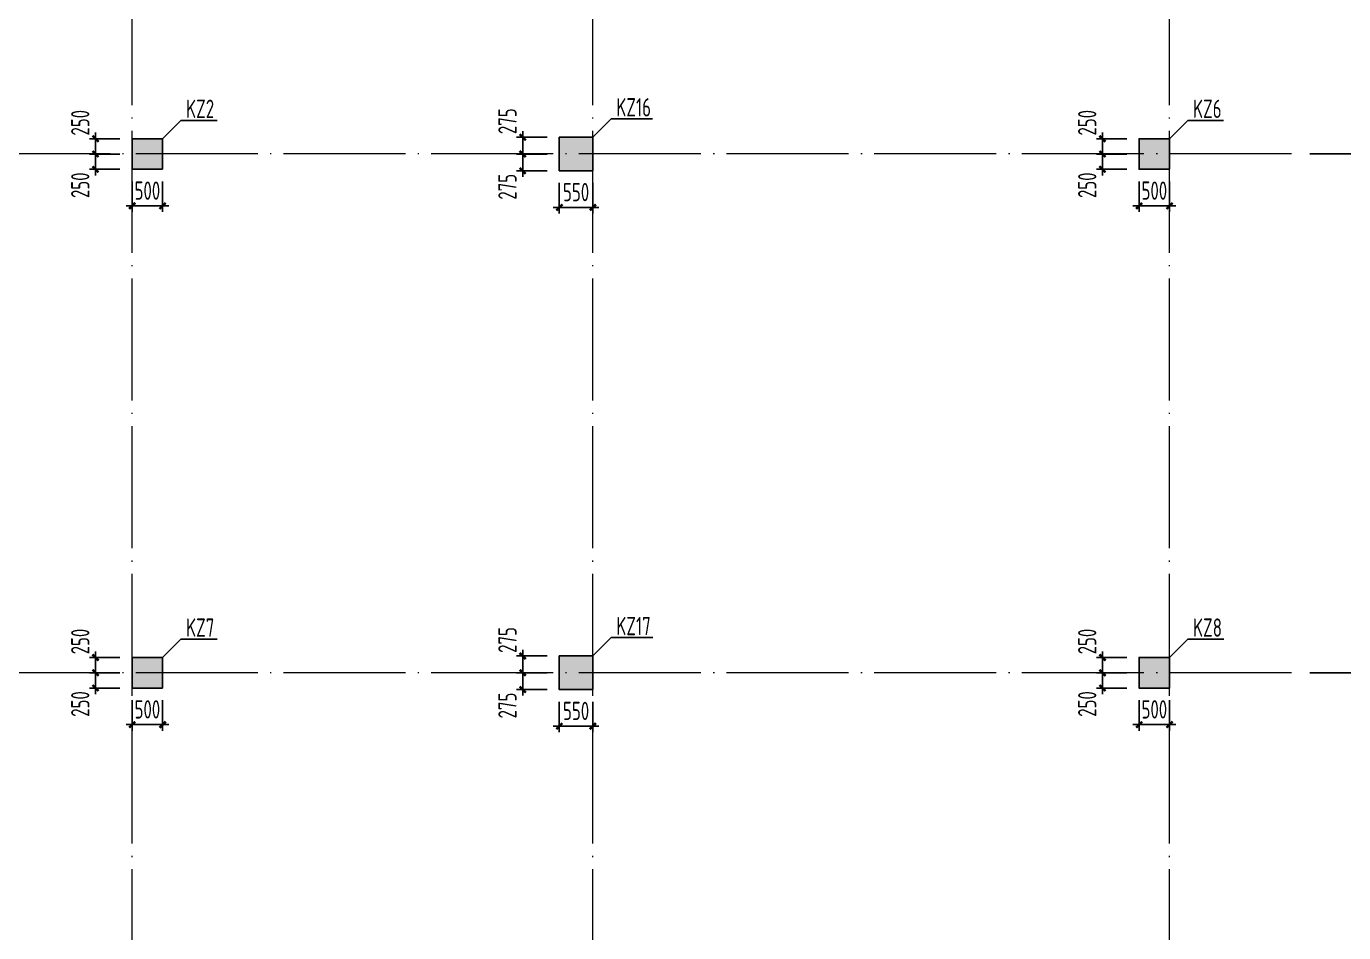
# Model space of a CAD drawing. Extents: x 3968514 to 5230306, y -516551 to -228246.
# Drawn here: x 4864855 to 4886440, y -329853 to -315003 of the extents above; entities that cross this region are included whole.
import ezdxf

# ---------------------------------------------------------------- set-up
doc = ezdxf.new("R2010")
doc.units = 0
doc.header["$LTSCALE"] = 1000
doc.header["$MEASUREMENT"] = 0
doc.linetypes.add('DOTE', pattern=[2.42, 2, -0.2, 0.02, -0.2])
for name, color, linetype, lineweight in [('AXIS', 3, 'Continuous', 15), ('COLU-DIM', 3, 'Continuous', 25), ('COLU-HATCH', 251, 'Continuous', 25), ('COLU-TEXT', 2, 'Continuous', 25), ('DOTE', 1, 'DOTE', 9)]:
    doc.layers.add(name, color=color, linetype=linetype, lineweight=lineweight)
doc.layers.add('COLU', color=7, linetype='Continuous')
doc.styles.add('_TCH_DIM_T3', font='SIMPLEX.shx', dxfattribs={"width": 0.7, "bigfont": 'GBCBIG.shx'})
doc.styles.add('FromPkpm', font='Tssdeng.shx', dxfattribs={"width": 0.7, "bigfont": 'hztxt.shx'})
doc.dimstyles.new('_TCH_ARCH&&100', dxfattribs={"dimtxt": 255, "dimasz": 100, "dimexe": 250, "dimexo": 300, "dimgap": 122.5, "dimtad": 1, "dimdec": 0, "dimzin": 0, "dimdsep": 46, "dimtxsty": '_TCH_DIM_T3', "dimblk": 'ARCHTICK', "dimcen": 0.09, "dimclrt": 7, "dimazin": 2, "dimtfac": 1, "dimtdec": 0, "dimtix": 1, "dimtmove": 2, "dimatfit": 3, "dimfxl": 150, "dimtolj": 1, "dimtzin": 0, "dimarcsym": 0})
doc.dimstyles.new('Pkpm_1', dxfattribs={"dimtxt": 250, "dimasz": 100, "dimexe": 100, "dimexo": 0.0625, "dimgap": 100, "dimtad": 1, "dimdec": 0, "dimrnd": 1, "dimzin": 0, "dimdsep": 46, "dimtxsty": 'FromPkpm', "dimblk1": 'ARCHTICK', "dimblk2": 'ARCHTICK', "dimsah": 1, "dimcen": 0.09, "dimdle": 100, "dimadec": 0, "dimazin": 0, "dimtfac": 1, "dimtdec": 0, "dimtix": 1, "dimtmove": 2, "dimatfit": 1, "dimfxl": 1, "dimtolj": 1, "dimtzin": 0, "dimarcsym": 0})

# ---------------------------------------------------------------- blocks, each defined once
blk = doc.blocks.new('_ArchTick')
at = {"color": 0, "linetype": 'ByBlock', "const_width": 0.4}
blk.add_lwpolyline([(-0.5, -0.5), (0.5, 0.5)], dxfattribs=at)
blk = doc.blocks.new('*D846')
at = {"layer": 'COLU-DIM', "color": 0, "lineweight": -2, "transparency": 16777216}
for p, q in [((4873588, -326070), (4873588, -326570)), ((4874138, -326070), (4874138, -326570)), ((4873588, -326470), (4873488, -326470)), ((4873588, -326470), (4874138, -326470)), ((4874138, -326470), (4874238, -326470))]:
    blk.add_line(p, q, dxfattribs=at)
at = {"layer": 'Defpoints', "color": 0, "transparency": 16777216}
for p in [(4873588, -325870), (4874138, -325870), (4874138, -326470)]:
    blk.add_point(p, dxfattribs=at)
at = {"layer": 'COLU-DIM', "color": 0, "lineweight": -2, "transparency": 16777216, "xscale": 100, "yscale": 100, "zscale": 100}
blk.add_blockref('_ArchTick', (4873588, -326470), dxfattribs=at)
at = {"layer": 'COLU-DIM', "color": 0, "lineweight": -2, "transparency": 16777216, "xscale": 100, "yscale": 100, "zscale": 100, "rotation": 180}
blk.add_blockref('_ArchTick', (4874138, -326470), dxfattribs=at)
at = {"layer": 'COLU-DIM', "color": 7, "transparency": 16777216, "insert": (4873863, -326220), "char_height": 300, "attachment_point": 5, "style": 'FromPkpm'}
blk.add_mtext('\\A1;550', dxfattribs=at)
blk = doc.blocks.new('*D844')
at = {"layer": 'COLU-DIM', "color": 0, "lineweight": -2, "transparency": 16777216}
for p, q in [((4872988, -325320), (4872988, -325220)), ((4873388, -325320), (4872888, -325320)), ((4872988, -325595), (4872988, -325320)), ((4873388, -325595), (4872888, -325595)), ((4872988, -325595), (4872988, -325695))]:
    blk.add_line(p, q, dxfattribs=at)
at = {"layer": 'Defpoints', "color": 0, "transparency": 16777216}
for p in [(4872988, -325320), (4873588, -325320), (4873588, -325595)]:
    blk.add_point(p, dxfattribs=at)
at = {"layer": 'COLU-DIM', "color": 0, "lineweight": -2, "transparency": 16777216, "xscale": 100, "yscale": 100, "zscale": 100}
for p, rotation in [((4872988, -325320), 270), ((4872988, -325595), 90)]:
    blk.add_blockref('_ArchTick', p, dxfattribs=dict(at, rotation=rotation))
at = {"layer": 'COLU-DIM', "color": 7, "transparency": 16777216, "insert": (4872738, -325058), "char_height": 300, "attachment_point": 5, "rotation": 90, "style": 'FromPkpm'}
blk.add_mtext('\\A1;275', dxfattribs=at)
blk = doc.blocks.new('*D843')
at = {"layer": 'COLU-DIM', "color": 0, "lineweight": -2, "transparency": 16777216}
for p, q in [((4872988, -325595), (4872988, -325495)), ((4873388, -325595), (4872888, -325595)), ((4872988, -325870), (4872988, -325595)), ((4873388, -325870), (4872888, -325870)), ((4872988, -325870), (4872988, -325970))]:
    blk.add_line(p, q, dxfattribs=at)
at = {"layer": 'Defpoints', "color": 0, "transparency": 16777216}
for p in [(4872988, -325595), (4873588, -325595), (4873588, -325870)]:
    blk.add_point(p, dxfattribs=at)
at = {"layer": 'COLU-DIM', "color": 0, "lineweight": -2, "transparency": 16777216, "xscale": 100, "yscale": 100, "zscale": 100}
for p, rotation in [((4872988, -325595), 270), ((4872988, -325870), 90)]:
    blk.add_blockref('_ArchTick', p, dxfattribs=dict(at, rotation=rotation))
at = {"layer": 'COLU-DIM', "color": 7, "transparency": 16777216, "insert": (4872738, -326132), "char_height": 300, "attachment_point": 5, "rotation": 90, "style": 'FromPkpm'}
blk.add_mtext('\\A1;275', dxfattribs=at)
blk = doc.blocks.new('*D840')
at = {"layer": 'COLU-DIM', "color": 0, "lineweight": -2, "transparency": 16777216}
for p, q in [((4872988, -317095), (4872988, -316995)), ((4873388, -317095), (4872888, -317095)), ((4872988, -317370), (4872988, -317095)), ((4873388, -317370), (4872888, -317370)), ((4872988, -317370), (4872988, -317470))]:
    blk.add_line(p, q, dxfattribs=at)
at = {"layer": 'Defpoints', "color": 0, "transparency": 16777216}
for p in [(4872988, -317095), (4873588, -317095), (4873588, -317370)]:
    blk.add_point(p, dxfattribs=at)
at = {"layer": 'COLU-DIM', "color": 0, "lineweight": -2, "transparency": 16777216, "xscale": 100, "yscale": 100, "zscale": 100}
for p, rotation in [((4872988, -317095), 270), ((4872988, -317370), 90)]:
    blk.add_blockref('_ArchTick', p, dxfattribs=dict(at, rotation=rotation))
at = {"layer": 'COLU-DIM', "color": 7, "transparency": 16777216, "insert": (4872738, -317632), "char_height": 300, "attachment_point": 5, "rotation": 90, "style": 'FromPkpm'}
blk.add_mtext('\\A1;275', dxfattribs=at)
blk = doc.blocks.new('*D839')
at = {"layer": 'COLU-DIM', "color": 0, "lineweight": -2, "transparency": 16777216}
for p, q in [((4873388, -316820), (4872888, -316820)), ((4872988, -316820), (4872988, -316720)), ((4872988, -317095), (4872988, -316820)), ((4873388, -317095), (4872888, -317095)), ((4872988, -317095), (4872988, -317195))]:
    blk.add_line(p, q, dxfattribs=at)
at = {"layer": 'Defpoints', "color": 0, "transparency": 16777216}
for p in [(4872988, -316820), (4873588, -316820), (4873588, -317095)]:
    blk.add_point(p, dxfattribs=at)
at = {"layer": 'COLU-DIM', "color": 0, "lineweight": -2, "transparency": 16777216, "xscale": 100, "yscale": 100, "zscale": 100}
for p, rotation in [((4872988, -316820), 270), ((4872988, -317095), 90)]:
    blk.add_blockref('_ArchTick', p, dxfattribs=dict(at, rotation=rotation))
at = {"layer": 'COLU-DIM', "color": 7, "transparency": 16777216, "insert": (4872738, -316558), "char_height": 300, "attachment_point": 5, "rotation": 90, "style": 'FromPkpm'}
blk.add_mtext('\\A1;275', dxfattribs=at)
blk = doc.blocks.new('*D838')
at = {"layer": 'COLU-DIM', "color": 0, "lineweight": -2, "transparency": 16777216}
for p, q in [((4873588, -317570), (4873588, -318070)), ((4874138, -317570), (4874138, -318070)), ((4873588, -317970), (4873488, -317970)), ((4873588, -317970), (4874138, -317970)), ((4874138, -317970), (4874238, -317970))]:
    blk.add_line(p, q, dxfattribs=at)
at = {"layer": 'Defpoints', "color": 0, "transparency": 16777216}
for p in [(4873588, -317370), (4874138, -317370), (4874138, -317970)]:
    blk.add_point(p, dxfattribs=at)
at = {"layer": 'COLU-DIM', "color": 0, "lineweight": -2, "transparency": 16777216, "xscale": 100, "yscale": 100, "zscale": 100}
blk.add_blockref('_ArchTick', (4873588, -317970), dxfattribs=at)
at = {"layer": 'COLU-DIM', "color": 0, "lineweight": -2, "transparency": 16777216, "xscale": 100, "yscale": 100, "zscale": 100, "rotation": 180}
blk.add_blockref('_ArchTick', (4874138, -317970), dxfattribs=at)
at = {"layer": 'COLU-DIM', "color": 7, "transparency": 16777216, "insert": (4873863, -317720), "char_height": 300, "attachment_point": 5, "style": 'FromPkpm'}
blk.add_mtext('\\A1;550', dxfattribs=at)
blk = doc.blocks.new('*D576')
at = {"layer": 'COLU-DIM', "color": 0, "lineweight": -2, "transparency": 16777216}
for p, q in [((4866588, -317545), (4866588, -318045)), ((4867088, -317545), (4867088, -318045)), ((4866588, -317945), (4866488, -317945)), ((4866588, -317945), (4867088, -317945)), ((4867088, -317945), (4867188, -317945))]:
    blk.add_line(p, q, dxfattribs=at)
at = {"layer": 'Defpoints', "color": 0, "transparency": 16777216}
for p in [(4866588, -317345), (4867088, -317345), (4867088, -317945)]:
    blk.add_point(p, dxfattribs=at)
at = {"layer": 'COLU-DIM', "color": 0, "lineweight": -2, "transparency": 16777216, "xscale": 100, "yscale": 100, "zscale": 100}
blk.add_blockref('_ArchTick', (4866588, -317945), dxfattribs=at)
at = {"layer": 'COLU-DIM', "color": 0, "lineweight": -2, "transparency": 16777216, "xscale": 100, "yscale": 100, "zscale": 100, "rotation": 180}
blk.add_blockref('_ArchTick', (4867088, -317945), dxfattribs=at)
at = {"layer": 'COLU-DIM', "color": 7, "transparency": 16777216, "insert": (4866838, -317695), "char_height": 300, "attachment_point": 5, "style": 'FromPkpm'}
blk.add_mtext('\\A1;500', dxfattribs=at)
blk = doc.blocks.new('*D574')
at = {"layer": 'COLU-DIM', "color": 0, "lineweight": -2, "transparency": 16777216}
for p, q in [((4883088, -326045), (4883088, -326545)), ((4883588, -326045), (4883588, -326545)), ((4883088, -326445), (4882988, -326445)), ((4883088, -326445), (4883588, -326445)), ((4883588, -326445), (4883688, -326445))]:
    blk.add_line(p, q, dxfattribs=at)
at = {"layer": 'Defpoints', "color": 0, "transparency": 16777216}
for p in [(4883088, -325845), (4883588, -325845), (4883588, -326445)]:
    blk.add_point(p, dxfattribs=at)
at = {"layer": 'COLU-DIM', "color": 0, "lineweight": -2, "transparency": 16777216, "xscale": 100, "yscale": 100, "zscale": 100}
blk.add_blockref('_ArchTick', (4883088, -326445), dxfattribs=at)
at = {"layer": 'COLU-DIM', "color": 0, "lineweight": -2, "transparency": 16777216, "xscale": 100, "yscale": 100, "zscale": 100, "rotation": 180}
blk.add_blockref('_ArchTick', (4883588, -326445), dxfattribs=at)
at = {"layer": 'COLU-DIM', "color": 7, "transparency": 16777216, "insert": (4883338, -326195), "char_height": 300, "attachment_point": 5, "style": 'FromPkpm'}
blk.add_mtext('\\A1;500', dxfattribs=at)
blk = doc.blocks.new('*D571')
at = {"layer": 'COLU-DIM', "color": 0, "lineweight": -2, "transparency": 16777216}
for p, q in [((4882488, -325595), (4882488, -325495)), ((4882888, -325595), (4882388, -325595)), ((4882488, -325845), (4882488, -325595)), ((4882888, -325845), (4882388, -325845)), ((4882488, -325845), (4882488, -325945))]:
    blk.add_line(p, q, dxfattribs=at)
at = {"layer": 'Defpoints', "color": 0, "transparency": 16777216}
for p in [(4882488, -325595), (4883088, -325595), (4883088, -325845)]:
    blk.add_point(p, dxfattribs=at)
at = {"layer": 'COLU-DIM', "color": 0, "lineweight": -2, "transparency": 16777216, "xscale": 100, "yscale": 100, "zscale": 100}
for p, rotation in [((4882488, -325595), 270), ((4882488, -325845), 90)]:
    blk.add_blockref('_ArchTick', p, dxfattribs=dict(at, rotation=rotation))
at = {"layer": 'COLU-DIM', "color": 7, "transparency": 16777216, "insert": (4882238, -326107), "char_height": 300, "attachment_point": 5, "rotation": 90, "style": 'FromPkpm'}
blk.add_mtext('\\A1;250', dxfattribs=at)
blk = doc.blocks.new('*D569')
at = {"layer": 'COLU-DIM', "color": 0, "lineweight": -2, "transparency": 16777216}
for p, q in [((4882888, -316845), (4882388, -316845)), ((4882488, -316845), (4882488, -316745)), ((4882488, -317095), (4882488, -316845)), ((4882888, -317095), (4882388, -317095)), ((4882488, -317095), (4882488, -317195))]:
    blk.add_line(p, q, dxfattribs=at)
at = {"layer": 'Defpoints', "color": 0, "transparency": 16777216}
for p in [(4882488, -316845), (4883088, -316845), (4883088, -317095)]:
    blk.add_point(p, dxfattribs=at)
at = {"layer": 'COLU-DIM', "color": 0, "lineweight": -2, "transparency": 16777216, "xscale": 100, "yscale": 100, "zscale": 100}
for p, rotation in [((4882488, -316845), 270), ((4882488, -317095), 90)]:
    blk.add_blockref('_ArchTick', p, dxfattribs=dict(at, rotation=rotation))
at = {"layer": 'COLU-DIM', "color": 7, "transparency": 16777216, "insert": (4882238, -316583), "char_height": 300, "attachment_point": 5, "rotation": 90, "style": 'FromPkpm'}
blk.add_mtext('\\A1;250', dxfattribs=at)
blk = doc.blocks.new('*D567')
at = {"layer": 'COLU-DIM', "color": 0, "lineweight": -2, "transparency": 16777216}
for p, q in [((4865988, -325595), (4865988, -325495)), ((4866388, -325595), (4865888, -325595)), ((4865988, -325845), (4865988, -325595)), ((4866388, -325845), (4865888, -325845)), ((4865988, -325845), (4865988, -325945))]:
    blk.add_line(p, q, dxfattribs=at)
at = {"layer": 'Defpoints', "color": 0, "transparency": 16777216}
for p in [(4865988, -325595), (4866588, -325595), (4866588, -325845)]:
    blk.add_point(p, dxfattribs=at)
at = {"layer": 'COLU-DIM', "color": 0, "lineweight": -2, "transparency": 16777216, "xscale": 100, "yscale": 100, "zscale": 100}
for p, rotation in [((4865988, -325595), 270), ((4865988, -325845), 90)]:
    blk.add_blockref('_ArchTick', p, dxfattribs=dict(at, rotation=rotation))
at = {"layer": 'COLU-DIM', "color": 7, "transparency": 16777216, "insert": (4865738, -326107), "char_height": 300, "attachment_point": 5, "rotation": 90, "style": 'FromPkpm'}
blk.add_mtext('\\A1;250', dxfattribs=at)
blk = doc.blocks.new('*D565')
at = {"layer": 'COLU-DIM', "color": 0, "lineweight": -2, "transparency": 16777216}
for p, q in [((4866388, -316845), (4865888, -316845)), ((4865988, -316845), (4865988, -316745)), ((4865988, -317095), (4865988, -316845)), ((4866388, -317095), (4865888, -317095)), ((4865988, -317095), (4865988, -317195))]:
    blk.add_line(p, q, dxfattribs=at)
at = {"layer": 'Defpoints', "color": 0, "transparency": 16777216}
for p in [(4865988, -316845), (4866588, -316845), (4866588, -317095)]:
    blk.add_point(p, dxfattribs=at)
at = {"layer": 'COLU-DIM', "color": 0, "lineweight": -2, "transparency": 16777216, "xscale": 100, "yscale": 100, "zscale": 100}
for p, rotation in [((4865988, -316845), 270), ((4865988, -317095), 90)]:
    blk.add_blockref('_ArchTick', p, dxfattribs=dict(at, rotation=rotation))
at = {"layer": 'COLU-DIM', "color": 7, "transparency": 16777216, "insert": (4865738, -316583), "char_height": 300, "attachment_point": 5, "rotation": 90, "style": 'FromPkpm'}
blk.add_mtext('\\A1;250', dxfattribs=at)
blk = doc.blocks.new('*D564')
at = {"layer": 'COLU-DIM', "color": 0, "lineweight": -2, "transparency": 16777216}
for p, q in [((4865988, -317095), (4865988, -316995)), ((4866388, -317095), (4865888, -317095)), ((4865988, -317345), (4865988, -317095)), ((4866388, -317345), (4865888, -317345)), ((4865988, -317345), (4865988, -317445))]:
    blk.add_line(p, q, dxfattribs=at)
at = {"layer": 'Defpoints', "color": 0, "transparency": 16777216}
for p in [(4865988, -317095), (4866588, -317095), (4866588, -317345)]:
    blk.add_point(p, dxfattribs=at)
at = {"layer": 'COLU-DIM', "color": 0, "lineweight": -2, "transparency": 16777216, "xscale": 100, "yscale": 100, "zscale": 100}
for p, rotation in [((4865988, -317095), 270), ((4865988, -317345), 90)]:
    blk.add_blockref('_ArchTick', p, dxfattribs=dict(at, rotation=rotation))
at = {"layer": 'COLU-DIM', "color": 7, "transparency": 16777216, "insert": (4865738, -317607), "char_height": 300, "attachment_point": 5, "rotation": 90, "style": 'FromPkpm'}
blk.add_mtext('\\A1;250', dxfattribs=at)
blk = doc.blocks.new('*D561')
at = {"layer": 'COLU-DIM', "color": 0, "lineweight": -2, "transparency": 16777216}
for p, q in [((4882488, -317095), (4882488, -316995)), ((4882888, -317095), (4882388, -317095)), ((4882488, -317345), (4882488, -317095)), ((4882888, -317345), (4882388, -317345)), ((4882488, -317345), (4882488, -317445))]:
    blk.add_line(p, q, dxfattribs=at)
at = {"layer": 'Defpoints', "color": 0, "transparency": 16777216}
for p in [(4882488, -317095), (4883088, -317095), (4883088, -317345)]:
    blk.add_point(p, dxfattribs=at)
at = {"layer": 'COLU-DIM', "color": 0, "lineweight": -2, "transparency": 16777216, "xscale": 100, "yscale": 100, "zscale": 100}
for p, rotation in [((4882488, -317095), 270), ((4882488, -317345), 90)]:
    blk.add_blockref('_ArchTick', p, dxfattribs=dict(at, rotation=rotation))
at = {"layer": 'COLU-DIM', "color": 7, "transparency": 16777216, "insert": (4882238, -317607), "char_height": 300, "attachment_point": 5, "rotation": 90, "style": 'FromPkpm'}
blk.add_mtext('\\A1;250', dxfattribs=at)
blk = doc.blocks.new('*D560')
at = {"layer": 'COLU-DIM', "color": 0, "lineweight": -2, "transparency": 16777216}
for p, q in [((4882488, -325345), (4882488, -325245)), ((4882888, -325345), (4882388, -325345)), ((4882488, -325595), (4882488, -325345)), ((4882888, -325595), (4882388, -325595)), ((4882488, -325595), (4882488, -325695))]:
    blk.add_line(p, q, dxfattribs=at)
at = {"layer": 'Defpoints', "color": 0, "transparency": 16777216}
for p in [(4882488, -325345), (4883088, -325345), (4883088, -325595)]:
    blk.add_point(p, dxfattribs=at)
at = {"layer": 'COLU-DIM', "color": 0, "lineweight": -2, "transparency": 16777216, "xscale": 100, "yscale": 100, "zscale": 100}
for p, rotation in [((4882488, -325345), 270), ((4882488, -325595), 90)]:
    blk.add_blockref('_ArchTick', p, dxfattribs=dict(at, rotation=rotation))
at = {"layer": 'COLU-DIM', "color": 7, "transparency": 16777216, "insert": (4882238, -325083), "char_height": 300, "attachment_point": 5, "rotation": 90, "style": 'FromPkpm'}
blk.add_mtext('\\A1;250', dxfattribs=at)
blk = doc.blocks.new('*D559')
at = {"layer": 'COLU-DIM', "color": 0, "lineweight": -2, "transparency": 16777216}
for p, q in [((4865988, -325345), (4865988, -325245)), ((4866388, -325345), (4865888, -325345)), ((4865988, -325595), (4865988, -325345)), ((4866388, -325595), (4865888, -325595)), ((4865988, -325595), (4865988, -325695))]:
    blk.add_line(p, q, dxfattribs=at)
at = {"layer": 'Defpoints', "color": 0, "transparency": 16777216}
for p in [(4865988, -325345), (4866588, -325345), (4866588, -325595)]:
    blk.add_point(p, dxfattribs=at)
at = {"layer": 'COLU-DIM', "color": 0, "lineweight": -2, "transparency": 16777216, "xscale": 100, "yscale": 100, "zscale": 100}
for p, rotation in [((4865988, -325345), 270), ((4865988, -325595), 90)]:
    blk.add_blockref('_ArchTick', p, dxfattribs=dict(at, rotation=rotation))
at = {"layer": 'COLU-DIM', "color": 7, "transparency": 16777216, "insert": (4865738, -325083), "char_height": 300, "attachment_point": 5, "rotation": 90, "style": 'FromPkpm'}
blk.add_mtext('\\A1;250', dxfattribs=at)
blk = doc.blocks.new('*D556')
at = {"layer": 'COLU-DIM', "color": 0, "lineweight": -2, "transparency": 16777216}
for p, q in [((4866588, -326045), (4866588, -326545)), ((4867088, -326045), (4867088, -326545)), ((4866588, -326445), (4866488, -326445)), ((4866588, -326445), (4867088, -326445)), ((4867088, -326445), (4867188, -326445))]:
    blk.add_line(p, q, dxfattribs=at)
at = {"layer": 'Defpoints', "color": 0, "transparency": 16777216}
for p in [(4866588, -325845), (4867088, -325845), (4867088, -326445)]:
    blk.add_point(p, dxfattribs=at)
at = {"layer": 'COLU-DIM', "color": 0, "lineweight": -2, "transparency": 16777216, "xscale": 100, "yscale": 100, "zscale": 100}
blk.add_blockref('_ArchTick', (4866588, -326445), dxfattribs=at)
at = {"layer": 'COLU-DIM', "color": 0, "lineweight": -2, "transparency": 16777216, "xscale": 100, "yscale": 100, "zscale": 100, "rotation": 180}
blk.add_blockref('_ArchTick', (4867088, -326445), dxfattribs=at)
at = {"layer": 'COLU-DIM', "color": 7, "transparency": 16777216, "insert": (4866838, -326195), "char_height": 300, "attachment_point": 5, "style": 'FromPkpm'}
blk.add_mtext('\\A1;500', dxfattribs=at)
blk = doc.blocks.new('*D555')
at = {"layer": 'COLU-DIM', "color": 0, "lineweight": -2, "transparency": 16777216}
for p, q in [((4883088, -317545), (4883088, -318045)), ((4883588, -317545), (4883588, -318045)), ((4883088, -317945), (4882988, -317945)), ((4883088, -317945), (4883588, -317945)), ((4883588, -317945), (4883688, -317945))]:
    blk.add_line(p, q, dxfattribs=at)
at = {"layer": 'Defpoints', "color": 0, "transparency": 16777216}
for p in [(4883088, -317345), (4883588, -317345), (4883588, -317945)]:
    blk.add_point(p, dxfattribs=at)
at = {"layer": 'COLU-DIM', "color": 0, "lineweight": -2, "transparency": 16777216, "xscale": 100, "yscale": 100, "zscale": 100}
blk.add_blockref('_ArchTick', (4883088, -317945), dxfattribs=at)
at = {"layer": 'COLU-DIM', "color": 0, "lineweight": -2, "transparency": 16777216, "xscale": 100, "yscale": 100, "zscale": 100, "rotation": 180}
blk.add_blockref('_ArchTick', (4883588, -317945), dxfattribs=at)
at = {"layer": 'COLU-DIM', "color": 7, "transparency": 16777216, "insert": (4883338, -317695), "char_height": 300, "attachment_point": 5, "style": 'FromPkpm'}
blk.add_mtext('\\A1;500', dxfattribs=at)
blk = doc.blocks.new('*D1350')
at = {"layer": 'AXIS', "color": 0, "lineweight": -2, "transparency": 16777216}
for p, q in [((19300, -17000), (21750, -17000)), ((21500, -25500), (21500, -17000)), ((19300, -25500), (21750, -25500))]:
    blk.add_line(p, q, dxfattribs=at)
at = {"layer": 'Defpoints', "color": 0, "transparency": 16777216}
for p in [(19000, -17000), (21500, -17000), (19000, -25500)]:
    blk.add_point(p, dxfattribs=at)
at = {"layer": 'AXIS', "color": 0, "lineweight": -2, "transparency": 16777216, "xscale": 100, "yscale": 100, "zscale": 100}
for p, rotation in [((21500, -17000), 90), ((21500, -25500), 270)]:
    blk.add_blockref('_ArchTick', p, dxfattribs=dict(at, rotation=rotation))
at = {"layer": 'AXIS', "color": 7, "transparency": 16777216, "insert": (21250, -21250), "char_height": 255, "attachment_point": 5, "rotation": 90, "style": '_TCH_DIM_T3'}
blk.add_mtext('\\A1;8500', dxfattribs=at)
blk = doc.blocks.new('*D1351')
at = {"layer": 'AXIS', "color": 0, "lineweight": -2, "transparency": 16777216}
for p, q in [((19300, -8500), (21750, -8500)), ((21500, -17000), (21500, -8500)), ((19300, -17000), (21750, -17000))]:
    blk.add_line(p, q, dxfattribs=at)
at = {"layer": 'Defpoints', "color": 0, "transparency": 16777216}
for p in [(19000, -8500), (21500, -8500), (19000, -17000)]:
    blk.add_point(p, dxfattribs=at)
at = {"layer": 'AXIS', "color": 0, "lineweight": -2, "transparency": 16777216, "xscale": 100, "yscale": 100, "zscale": 100}
for p, rotation in [((21500, -8500), 90), ((21500, -17000), 270)]:
    blk.add_blockref('_ArchTick', p, dxfattribs=dict(at, rotation=rotation))
at = {"layer": 'AXIS', "color": 7, "transparency": 16777216, "insert": (21250, -12750), "char_height": 255, "attachment_point": 5, "rotation": 90, "style": '_TCH_DIM_T3'}
blk.add_mtext('\\A1;8500', dxfattribs=at)
blk = doc.blocks.new('*D1352')
at = {"layer": 'AXIS', "color": 0, "lineweight": -2, "transparency": 16777216}
for p, q in [((19300, 0), (21750, 0)), ((21500, -8500), (21500, 0)), ((19300, -8500), (21750, -8500))]:
    blk.add_line(p, q, dxfattribs=at)
at = {"layer": 'Defpoints', "color": 0, "transparency": 16777216}
for p in [(19000, 0), (21500, 0), (19000, -8500)]:
    blk.add_point(p, dxfattribs=at)
at = {"layer": 'AXIS', "color": 0, "lineweight": -2, "transparency": 16777216, "xscale": 100, "yscale": 100, "zscale": 100}
for p, rotation in [((21500, 0), 90), ((21500, -8500), 270)]:
    blk.add_blockref('_ArchTick', p, dxfattribs=dict(at, rotation=rotation))
at = {"layer": 'AXIS', "color": 7, "transparency": 16777216, "insert": (21250, -4250), "char_height": 255, "attachment_point": 5, "rotation": 90, "style": '_TCH_DIM_T3'}
blk.add_mtext('\\A1;8500', dxfattribs=at)
blk = doc.blocks.new('A$Cbcbeac01')
at = {"layer": 'AXIS'}
for p, q in [((19300, -8500), (23300, -8500)), ((19300, -17000), (23300, -17000))]:
    blk.add_line(p, q, dxfattribs=at)
at = {"layer": 'DOTE'}
for p, q in [((0, -44000), (0, 2000)), ((7550, -44000), (7550, 2000)), ((17000, -44000), (17000, 2000)), ((19000, -8500), (-2000, -8500)), ((19000, -17000), (-2000, -17000))]:
    blk.add_line(p, q, dxfattribs=at)
at = {"layer": 'AXIS'}
for p1, p2, picture, middle in [((19000, -8500), (19000, 0), '*D1352', (21250, -4250)), ((19000, -17000), (19000, -8500), '*D1351', (21250, -12750)), ((19000, -25500), (19000, -17000), '*D1350', (21250, -21250))]:
    dim = blk.add_aligned_dim(p1=p1, p2=p2, distance=-2500, dimstyle='_TCH_ARCH&&100', dxfattribs=at)
    dim.commit()
    dim.dimension.update_dxf_attribs({"geometry": picture, "text_midpoint": middle})

msp = doc.modelspace()

# ---------------------------------------------------------------- hatches: boundary and pattern name
at = {"layer": 'COLU-HATCH', "transparency": 33554687}
for points in [[(4867088.07657, -317344.70408), (4867088.07657, -316844.70408), (4866588.07657, -316844.70408), (4866588.07657, -317344.70408)], [(4874138.07657, -317369.70505), (4874138.07657, -316819.70505), (4873588.07657, -316819.70505), (4873588.07657, -317369.70505)], [(4883588.07657, -317344.70408), (4883588.07657, -316844.70408), (4883088.07657, -316844.70408), (4883088.07657, -317344.70408)], [(4867088.07657, -325844.70408), (4867088.07657, -325344.70408), (4866588.07657, -325344.70408), (4866588.07657, -325844.70408)], [(4874138.07657, -325869.70505), (4874138.07657, -325319.70505), (4873588.07657, -325319.70505), (4873588.07657, -325869.70505)], [(4883588.07657, -325844.70408), (4883588.07657, -325344.70408), (4883088.07657, -325344.70408), (4883088.07657, -325844.70408)]]:
    msp.add_hatch(color=256, dxfattribs=at).paths.add_polyline_path(points, flags=0)

# ---------------------------------------------------------------- linework, layer by layer
at = {"layer": 'COLU', "elevation": -0.30417}
for points in [[(4867088.07657, -317344.70408), (4867088.07657, -316844.70408), (4866588.07657, -316844.70408), (4866588.07657, -317344.70408)], [(4874138.07657, -317369.70505), (4874138.07657, -316819.70505), (4873588.07657, -316819.70505), (4873588.07657, -317369.70505)], [(4883588.07657, -317344.70408), (4883588.07657, -316844.70408), (4883088.07657, -316844.70408), (4883088.07657, -317344.70408)], [(4867088.07657, -325844.70408), (4867088.07657, -325344.70408), (4866588.07657, -325344.70408), (4866588.07657, -325844.70408)], [(4874138.07657, -325869.70505), (4874138.07657, -325319.70505), (4873588.07657, -325319.70505), (4873588.07657, -325869.70505)], [(4883588.07657, -325844.70408), (4883588.07657, -325344.70408), (4883088.07657, -325344.70408), (4883088.07657, -325844.70408)]]:
    msp.add_lwpolyline(points, close=True, dxfattribs=at)
at = {"layer": 'COLU-TEXT'}
for p, q in [((4867088.07657, -316844.70408, -0.30417), (4867388.07657, -316544.70408, -0.30417)), ((4867388.07657, -316544.70408, -0.30417), (4867979.27579, -316544.70408, -0.30417)), ((4874138.07657, -316819.70505, -0.30417), (4874438.07657, -316519.70505, -0.30417)), ((4874438.07657, -316519.70505, -0.30417), (4875114.85196, -316519.70505, -0.30417)), ((4883588.07657, -316844.70408, -0.30417), (4883888.07657, -316544.70408, -0.30417)), ((4883888.07657, -316544.70408, -0.30417), (4884471.40079, -316544.70408, -0.30417)), ((4867088.07657, -325344.70408, -0.30417), (4867388.07657, -325044.70408, -0.30417)), ((4867388.07657, -325044.70408, -0.30417), (4867979.27579, -325044.70408, -0.30417)), ((4874138.07657, -325319.70505, -0.30417), (4874438.07657, -325019.70505, -0.30417)), ((4874438.07657, -325019.70505, -0.30417), (4875122.72696, -325019.70505, -0.30417)), ((4883588.07657, -325344.70408, -0.30417), (4883888.07657, -325044.70408, -0.30417)), ((4883888.07657, -325044.70408, -0.30417), (4884479.27579, -325044.70408, -0.30417))]:
    msp.add_line(p, q, dxfattribs=at)

# ---------------------------------------------------------------- block references
msp.add_blockref('A$Cbcbeac01', (4866588.07657, -308594.70505, -0.30417))

# ---------------------------------------------------------------- texts
at = {"layer": 'COLU-TEXT', "style": 'FromPkpm', "width": 0.7}
for s, p in [('KZ2', (4867471.07657, -316504.70408, -0.30417)), ('KZ16', (4874521.07657, -316479.70505, -0.30417)), ('KZ6', (4883971.07657, -316504.70408, -0.30417)), ('KZ7', (4867471.07657, -325004.70408, -0.30417)), ('KZ17', (4874521.07657, -324979.70505, -0.30417)), ('KZ8', (4883971.07657, -325004.70408, -0.30417))]:
    msp.add_text(s, height=300, dxfattribs=at).set_placement(p)

# ---------------------------------------------------------------- dimensions: what is measured, and where the dimension line sits
at = {"layer": 'COLU-DIM'}
for base, p1, p2, picture, middle in [((4872988.07657, -316819.70505, -0.30417), (4873588.07657, -317094.70505, -0.30417), (4873588.07657, -316819.70505, -0.30417), '*D839', (4872738.07657, -316557.70505, -0.30417)), ((4865988.07657, -316844.70408, -0.30417), (4866588.07657, -317094.70408, -0.30417), (4866588.07657, -316844.70408, -0.30417), '*D565', (4865738.07657, -316582.70408, -0.30417)), ((4882488.07657, -316844.70408, -0.30417), (4883088.07657, -317094.70408, -0.30417), (4883088.07657, -316844.70408, -0.30417), '*D569', (4882238.07657, -316582.70408, -0.30417)), ((4865988.07657, -317094.70408, -0.30417), (4866588.07657, -317344.70408, -0.30417), (4866588.07657, -317094.70408, -0.30417), '*D564', (4865738.07657, -317606.70408, -0.30417)), ((4872988.07657, -317094.70505, -0.30417), (4873588.07657, -317369.70505, -0.30417), (4873588.07657, -317094.70505, -0.30417), '*D840', (4872738.07657, -317631.70505, -0.30417)), ((4882488.07657, -317094.70408, -0.30417), (4883088.07657, -317344.70408, -0.30417), (4883088.07657, -317094.70408, -0.30417), '*D561', (4882238.07657, -317606.70408, -0.30417)), ((4865988.07657, -325344.70408, -0.30417), (4866588.07657, -325594.70408, -0.30417), (4866588.07657, -325344.70408, -0.30417), '*D559', (4865738.07657, -325082.70408, -0.30417)), ((4872988.07657, -325319.70505, -0.30417), (4873588.07657, -325594.70505, -0.30417), (4873588.07657, -325319.70505, -0.30417), '*D844', (4872738.07657, -325057.70505, -0.30417)), ((4882488.07657, -325344.70408, -0.30417), (4883088.07657, -325594.70408, -0.30417), (4883088.07657, -325344.70408, -0.30417), '*D560', (4882238.07657, -325082.70408, -0.30417)), ((4865988.07657, -325594.70408, -0.30417), (4866588.07657, -325844.70408, -0.30417), (4866588.07657, -325594.70408, -0.30417), '*D567', (4865738.07657, -326106.70408, -0.30417)), ((4872988.07657, -325594.70505, -0.30417), (4873588.07657, -325869.70505, -0.30417), (4873588.07657, -325594.70505, -0.30417), '*D843', (4872738.07657, -326131.70505, -0.30417)), ((4882488.07657, -325594.70408, -0.30417), (4883088.07657, -325844.70408, -0.30417), (4883088.07657, -325594.70408, -0.30417), '*D571', (4882238.07657, -326106.70408, -0.30417))]:
    dim = msp.add_linear_dim(base=base, p1=p1, p2=p2, angle=90, dimstyle='Pkpm_1', override={"dimscale": 1, "dimtxt": 300, "dimasz": 100, "dimexe": 100, "dimexo": 200, "dimtad": 1, "dimtih": 0, "dimtoh": 0, "dimdle": 100, "dimclrt": 7}, dxfattribs=at)
    dim.commit()
    dim.dimension.update_dxf_attribs({"geometry": picture, "text_midpoint": middle, "dimtype": 129})
for p1, p2, picture, middle in [((4866588.07657, -317344.70408, -0.30417), (4867088.07657, -317344.70408, -0.30417), '*D576', (4866838.07657, -317694.70408, -0.30417)), ((4873588.07657, -317369.70505, -0.30417), (4874138.07657, -317369.70505, -0.30417), '*D838', (4873863.07657, -317719.70505, -0.30417)), ((4883088.07657, -317344.70408, -0.30417), (4883588.07657, -317344.70408, -0.30417), '*D555', (4883338.07657, -317694.70408, -0.30417)), ((4866588.07657, -325844.70408, -0.30417), (4867088.07657, -325844.70408, -0.30417), '*D556', (4866838.07657, -326194.70408, -0.30417)), ((4873588.07657, -325869.70505, -0.30417), (4874138.07657, -325869.70505, -0.30417), '*D846', (4873863.07657, -326219.70505, -0.30417)), ((4883088.07657, -325844.70408, -0.30417), (4883588.07657, -325844.70408, -0.30417), '*D574', (4883338.07657, -326194.70408, -0.30417))]:
    dim = msp.add_aligned_dim(p1=p1, p2=p2, distance=-600, dimstyle='Pkpm_1', override={"dimscale": 1, "dimtxt": 300, "dimasz": 100, "dimexe": 100, "dimexo": 200, "dimtad": 1, "dimjust": 0, "dimtih": 0, "dimtoh": 0, "dimdle": 100, "dimclrt": 7, "dimtix": 1, "dimtmove": 2, "dimatfit": 3}, dxfattribs=at)
    dim.commit()
    dim.dimension.update_dxf_attribs({"geometry": picture, "text_midpoint": middle})

doc.saveas('drawing.dxf')
